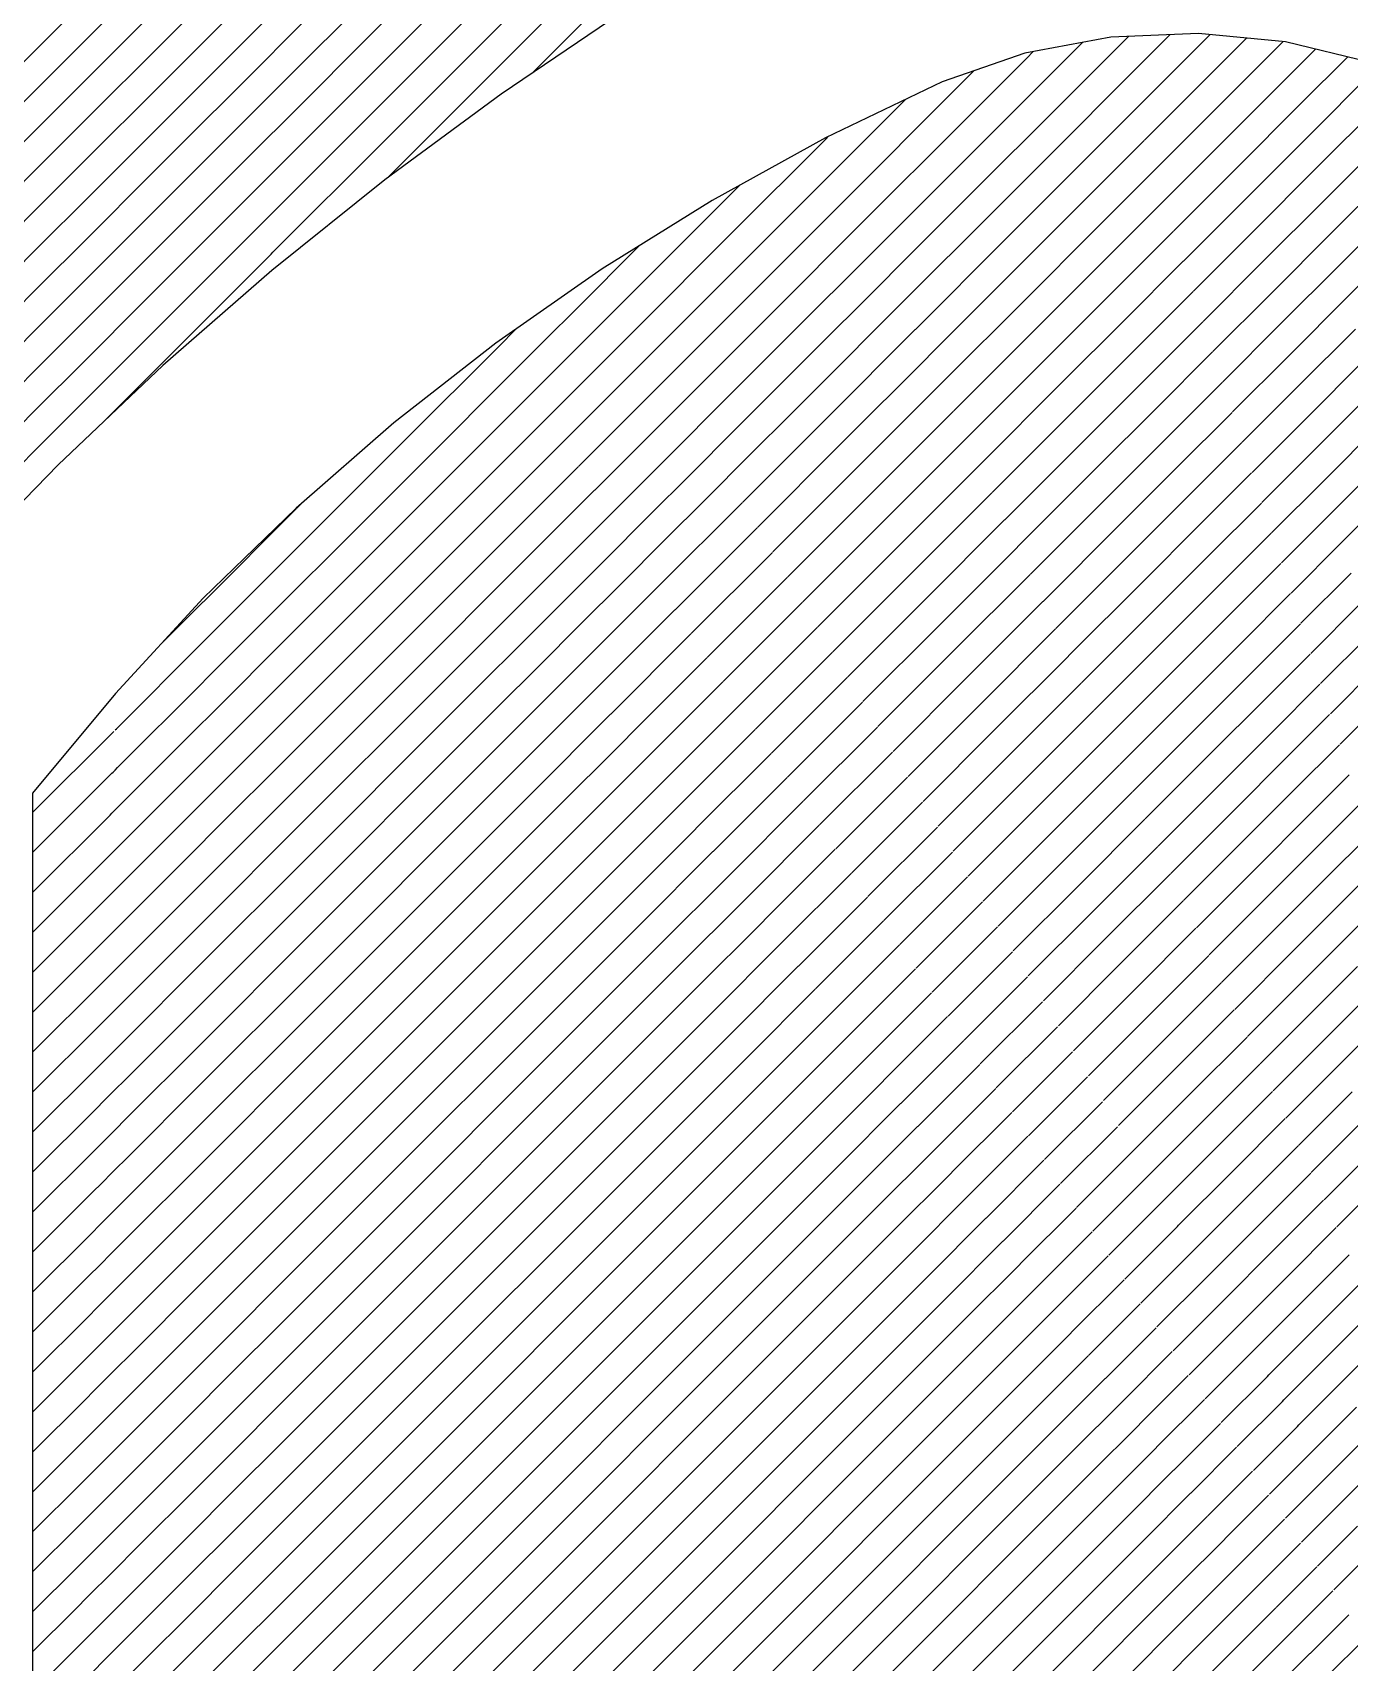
# Model space of a CAD drawing. Header units: metres. Extents: x 0 to 7795, y 0 to 4205.
# Drawn here: x 7352.68 to 7364.32, y 752.27 to 766.69 of the extents above; entities that cross this region are included whole.
import ezdxf

# ---------------------------------------------------------------- set-up
doc = ezdxf.new("R2010")
doc.units = ezdxf.units.M
doc.layers.add('MTH-CARIMBO-TXT1', color=1, linetype='Continuous')

msp = doc.modelspace()

# ---------------------------------------------------------------- linework, layer by layer
at = {"layer": 'MTH-CARIMBO-TXT1', "linetype": 'Continuous'}
for p, q in [((7354.911707, 766.623474), (7355.786861, 767.498629)), ((7355.912087, 766.563194), (7356.873391, 767.524498)), ((7353.144282, 766.623817), (7353.885292, 767.364827)), ((7353.874256, 766.646684), (7354.675645, 767.448072)), ((7356.830719, 766.421166), (7357.859051, 767.449498)), ((7353.868738, 766.287613), (7354.689628, 767.108502)), ((7354.88991, 766.248124), (7355.78752, 767.145734)), ((7355.871432, 766.168986), (7356.859167, 767.156721)), ((7357.09382, 766.330714), (7357.870946, 767.10784)), ((7352.805994, 766.639082), (7353.168754, 767.001842)), ((7353.11981, 766.245791), (7353.879774, 767.005755)), ((7353.86322, 765.928541), (7354.703611, 766.768931)), ((7354.868114, 765.872775), (7355.788179, 766.79284)), ((7355.830777, 765.774777), (7356.844943, 766.788943)), ((7352.096596, 765.929684), (7352.805994, 766.639082)), ((7352.814694, 766.294228), (7353.144282, 766.623817)), ((7353.095338, 765.867766), (7353.874256, 766.646684)), ((7354.717593, 766.429361), (7354.911707, 766.623474)), ((7361.564406, 766.205105), (7361.962286, 766.602986)), ((7362.251307, 766.538453), (7362.369423, 766.656569)), ((7362.337867, 766.27146), (7362.738923, 766.672516)), ((7363.014043, 766.594082), (7363.093091, 766.67313)), ((7363.092007, 766.318493), (7363.41523, 766.641716)), ((7363.169971, 766.042904), (7363.73737, 766.610302)), ((7355.788838, 766.439945), (7355.912087, 766.563194)), ((7360.878025, 765.872278), (7361.469989, 766.464242)), ((7361.469991, 766.464244), (7361.52818, 766.522433)), ((7361.65882, 765.945967), (7362.251196, 766.538342)), ((7362.424428, 766.004467), (7363.014043, 766.594082)), ((7363.823928, 766.343307), (7364.024582, 766.543961)), ((7363.893111, 766.058937), (7364.309218, 766.475044)), ((7353.857702, 765.56947), (7354.717593, 766.429361)), ((7354.846317, 765.497425), (7355.788838, 766.439945)), ((7355.813323, 765.40377), (7356.830719, 766.421166)), ((7360.775968, 766.123775), (7361.005915, 766.353721)), ((7362.510988, 765.737474), (7363.092007, 766.318493)), ((7363.247935, 765.767314), (7363.823928, 766.343307)), ((7363.962293, 765.774566), (7364.529412, 766.341684)), ((7352.088667, 765.568201), (7352.814694, 766.294228)), ((7352.823394, 765.949375), (7353.11981, 766.245791)), ((7353.070866, 765.48974), (7353.868738, 766.287613)), ((7354.731576, 766.08979), (7354.88991, 766.248124)), ((7355.789496, 766.08705), (7355.871432, 766.168986)), ((7360.980082, 765.620782), (7361.564395, 766.205095)), ((7361.753235, 765.686828), (7362.337488, 766.271081)), ((7353.852184, 765.210399), (7354.731576, 766.08979)), ((7354.824521, 765.122075), (7355.789496, 766.08705)), ((7359.807405, 765.508765), (7360.397737, 766.099097)), ((7359.92038, 765.268186), (7360.775968, 766.123775)), ((7362.597548, 765.470481), (7363.169971, 766.042904)), ((7363.325899, 765.491725), (7363.893111, 766.058937)), ((7364.031476, 765.490195), (7364.589676, 766.048395)), ((7352.080738, 765.206719), (7352.823394, 765.949375)), ((7353.046394, 765.111715), (7353.86322, 765.928541)), ((7361.082139, 765.369285), (7361.658801, 765.945947)), ((7361.84765, 765.427689), (7362.423781, 766.003821)), ((7352.832094, 765.604522), (7353.095338, 765.867766)), ((7353.846667, 764.851327), (7354.745559, 765.75022)), ((7354.745559, 765.75022), (7354.868114, 765.872775)), ((7355.790155, 765.734156), (7355.830777, 765.774777)), ((7358.848085, 764.902998), (7359.694427, 765.74934)), ((7359.694431, 765.749344), (7359.714902, 765.769815)), ((7360.033354, 765.027607), (7360.878025, 765.872278)), ((7361.942064, 765.16855), (7362.510074, 765.73656)), ((7362.684108, 765.203488), (7363.247935, 765.767314)), ((7363.403863, 765.216136), (7363.962293, 765.774566)), ((7364.100658, 765.205824), (7364.64994, 765.755106)), ((7352.072809, 764.845237), (7352.832094, 765.604522)), ((7354.802724, 764.746725), (7355.790155, 765.734156)), ((7360.146328, 764.787028), (7360.980082, 765.620782)), ((7361.184196, 765.117789), (7361.753207, 765.6868)), ((7352.840794, 765.259669), (7353.070866, 765.48974)), ((7353.021922, 764.73369), (7353.857702, 765.56947)), ((7354.759542, 765.410649), (7354.846317, 765.497425)), ((7358.971152, 764.672512), (7359.807282, 765.508642)), ((7362.036479, 764.909412), (7362.596367, 765.4693)), ((7362.770669, 764.936495), (7363.325899, 765.491725)), ((7363.481827, 764.940546), (7364.031476, 765.490195)), ((7364.169841, 764.921453), (7364.710204, 765.461817)), ((7353.841149, 764.492256), (7354.759542, 765.410649)), ((7358.725018, 765.133484), (7358.93276, 765.341226)), ((7360.259303, 764.546449), (7361.082139, 765.369285)), ((7361.286253, 764.866293), (7361.847613, 765.427652)), ((7352.06488, 764.483754), (7352.840794, 765.259669)), ((7352.99745, 764.355664), (7353.852184, 765.210399)), ((7359.094219, 764.442026), (7359.920137, 765.267944)), ((7361.38831, 764.614796), (7361.942019, 765.168505)), ((7362.130894, 764.650273), (7362.68266, 765.202039)), ((7362.857229, 764.669501), (7363.403863, 765.216136)), ((7363.559791, 764.664957), (7364.100658, 765.205824)), ((7364.239023, 764.637082), (7364.770469, 765.168528)), ((7352.849495, 764.914815), (7353.046394, 765.111715)), ((7353.835631, 764.133185), (7354.773525, 765.071079)), ((7354.773525, 765.071079), (7354.824521, 765.122075)), ((7357.893507, 764.301974), (7358.725018, 765.133484)), ((7359.217286, 764.211539), (7360.032992, 765.027246)), ((7360.372277, 764.30587), (7361.184196, 765.117789)), ((7352.056951, 764.122272), (7352.849495, 764.914815)), ((7358.026488, 764.081401), (7358.848085, 764.902998)), ((7361.490367, 764.3633), (7362.036425, 764.909357)), ((7362.225308, 764.391134), (7362.768953, 764.934779)), ((7362.943789, 764.402508), (7363.481827, 764.940546)), ((7363.637756, 764.389368), (7364.169841, 764.921453)), ((7364.308206, 764.352711), (7364.830733, 764.875238)), ((7352.858195, 764.569962), (7353.021922, 764.73369)), ((7352.972978, 763.977639), (7353.846667, 764.851327)), ((7353.830113, 763.774113), (7354.787508, 764.731508)), ((7354.787508, 764.731508), (7354.802724, 764.746725)), ((7357.760526, 764.522546), (7358.044129, 764.806149)), ((7359.340354, 763.981053), (7360.145848, 764.786547)), ((7360.485251, 764.065291), (7361.286253, 764.866293)), ((7358.159468, 763.860828), (7358.971152, 764.672512)), ((7360.598226, 763.824712), (7361.38831, 764.614796)), ((7361.592424, 764.111803), (7362.13083, 764.65021)), ((7362.319723, 764.131996), (7362.855246, 764.667518)), ((7363.030349, 764.135515), (7363.559791, 764.664957)), ((7363.71572, 764.113779), (7364.239023, 764.637082)), ((7352.049022, 763.760789), (7352.858195, 764.569962)), ((7352.948506, 763.599614), (7353.841149, 764.492256)), ((7356.938237, 763.700257), (7357.760425, 764.522445)), ((7358.292449, 763.640255), (7359.094219, 764.442026)), ((7359.463421, 763.750567), (7360.258703, 764.545849)), ((7352.866895, 764.225109), (7352.99745, 764.355664)), ((7357.080332, 763.488798), (7357.893117, 764.301584)), ((7359.586488, 763.520081), (7360.371558, 764.305151)), ((7360.7112, 763.584133), (7361.490367, 764.3633)), ((7361.694481, 763.860307), (7362.225236, 764.391062)), ((7362.414138, 763.872857), (7362.941539, 764.400258)), ((7363.11691, 763.868522), (7363.637756, 764.389368)), ((7363.793684, 763.838189), (7364.308206, 764.352711)), ((7352.041093, 763.399307), (7352.866895, 764.225109)), ((7358.425429, 763.419682), (7359.217286, 764.211539)), ((7352.924034, 763.221588), (7353.835631, 764.133185)), ((7356.796142, 763.911716), (7356.953849, 764.069422)), ((7357.222426, 763.27734), (7358.02581, 764.080723)), ((7359.709555, 763.289595), (7360.484413, 764.064453)), ((7360.824174, 763.343554), (7361.592424, 764.111803)), ((7361.796538, 763.60881), (7362.319642, 764.131915)), ((7362.508552, 763.613718), (7363.027831, 764.132997)), ((7363.20347, 763.601529), (7363.71572, 764.113779)), ((7363.871648, 763.5626), (7364.377388, 764.06834)), ((7352.033164, 763.037825), (7352.875595, 763.880256)), ((7352.875595, 763.880256), (7352.972978, 763.977639)), ((7355.978885, 763.094459), (7356.796118, 763.911692)), ((7358.55841, 763.199109), (7359.340354, 763.981053)), ((7361.898595, 763.357314), (7362.414048, 763.872767)), ((7362.602967, 763.354579), (7363.114124, 763.865737)), ((7353.327032, 763.271032), (7353.830113, 763.774113)), ((7357.364521, 763.065881), (7358.158503, 763.859862)), ((7358.69139, 762.978537), (7359.463421, 763.750567)), ((7359.832622, 763.059108), (7360.597269, 763.823755)), ((7360.937149, 763.102975), (7361.694481, 763.860307)), ((7363.29003, 763.334536), (7363.793684, 763.838189)), ((7363.949612, 763.287011), (7364.446571, 763.783969)), ((7352.884295, 763.535403), (7352.948506, 763.599614)), ((7356.129798, 762.891818), (7356.938057, 763.700077)), ((7357.506616, 762.854422), (7358.291195, 763.639002)), ((7359.955689, 762.828622), (7360.710124, 763.583057)), ((7361.050123, 762.862396), (7361.796538, 763.60881)), ((7362.000652, 763.105818), (7362.508454, 763.61362)), ((7362.697382, 763.095441), (7363.200417, 763.598476)), ((7352.025235, 762.676342), (7352.884295, 763.535403)), ((7356.28071, 762.689177), (7357.079995, 763.488462)), ((7358.824371, 762.757964), (7359.586488, 763.520081)), ((7363.37659, 763.067543), (7363.871648, 763.5626)), ((7364.027576, 763.011421), (7364.515753, 763.499598)), ((7357.64871, 762.642963), (7358.423888, 763.418141)), ((7358.957351, 762.537391), (7359.709555, 763.289595)), ((7360.078757, 762.598136), (7360.822979, 763.342358)), ((7361.163097, 762.621817), (7361.898595, 763.357314)), ((7362.102709, 762.854321), (7362.60286, 763.354472)), ((7362.791796, 762.836302), (7363.28671, 763.331216)), ((7363.463151, 762.800549), (7363.949612, 763.287011)), ((7352.017306, 762.31486), (7352.892996, 763.190549)), ((7352.892996, 763.190549), (7352.924034, 763.221588)), ((7356.431623, 762.486536), (7357.221934, 763.276847)), ((7357.790805, 762.431505), (7358.556581, 763.19728)), ((7364.10554, 762.735832), (7364.584935, 763.215227)), ((7355.171256, 762.28683), (7355.978862, 763.094435)), ((7356.582535, 762.283895), (7357.363872, 763.065232)), ((7359.090332, 762.316818), (7359.832622, 763.059108)), ((7360.201824, 762.36765), (7360.935834, 763.10166)), ((7361.276072, 762.381238), (7362.000652, 763.105818)), ((7362.204766, 762.602825), (7362.697266, 763.095325)), ((7362.886211, 762.577163), (7363.373003, 763.063955)), ((7363.549711, 762.533556), (7364.027576, 763.011421)), ((7355.330752, 762.092772), (7356.129741, 762.891761)), ((7356.733448, 762.081254), (7357.505811, 762.853617)), ((7357.9329, 762.220046), (7358.689273, 762.976419)), ((7360.324891, 762.137164), (7361.04869, 762.860962)), ((7361.389046, 762.140658), (7362.102709, 762.854321)), ((7364.183504, 762.460243), (7364.654118, 762.930857)), ((7358.074994, 762.008587), (7358.821966, 762.755559)), ((7359.223313, 762.096245), (7359.955689, 762.828622)), ((7362.306823, 762.351328), (7362.791671, 762.836177)), ((7362.980626, 762.318025), (7363.459296, 762.796695)), ((7363.636271, 762.266563), (7364.10554, 762.735832)), ((7355.490249, 761.898715), (7356.28062, 762.689087)), ((7356.88436, 761.878613), (7357.647749, 762.642002)), ((7359.356293, 761.875672), (7360.078757, 762.598136)), ((7360.447958, 761.906677), (7361.161545, 762.620264)), ((7361.50202, 761.900079), (7362.204766, 762.602825)), ((7362.40888, 762.099832), (7362.886077, 762.57703)), ((7364.261468, 762.184654), (7364.7233, 762.646486)), ((7354.187339, 761.656465), (7355.0083, 762.477427)), ((7355.01176, 762.480887), (7355.066954, 762.536081)), ((7355.649745, 761.704658), (7356.4315, 762.486413)), ((7357.035273, 761.675972), (7357.789688, 762.430387)), ((7358.217089, 761.797129), (7358.954659, 762.534698)), ((7363.075041, 762.058886), (7363.545589, 762.529434)), ((7363.722831, 761.99957), (7364.183504, 762.460243)), ((7355.004294, 762.119867), (7355.171256, 762.28683)), ((7355.809241, 761.510601), (7356.582379, 762.283739)), ((7358.359184, 761.58567), (7359.087351, 762.313837)), ((7359.489274, 761.6551), (7360.201824, 762.36765)), ((7360.571025, 761.676191), (7361.2744, 762.379566)), ((7361.614995, 761.6595), (7362.306823, 762.351328)), ((7362.510937, 761.848336), (7362.980483, 762.317882)), ((7357.186185, 761.473331), (7357.931626, 762.218772)), ((7359.622254, 761.434527), (7360.324891, 762.137164)), ((7360.694093, 761.445705), (7361.387255, 762.138868)), ((7363.169455, 761.799747), (7363.631882, 762.262174)), ((7363.809392, 761.732577), (7364.261468, 762.184654)), ((7354.197024, 761.312597), (7355.004294, 762.119867)), ((7355.000287, 761.762307), (7355.330752, 762.092772)), ((7355.968738, 761.316544), (7356.733258, 762.081065)), ((7357.337097, 761.27069), (7358.073565, 762.007158)), ((7358.501278, 761.374211), (7359.220044, 762.092977)), ((7361.727969, 761.418921), (7362.40888, 762.099832)), ((7362.612994, 761.596839), (7363.074889, 762.058734)), ((7363.26387, 761.540609), (7363.718175, 761.994913)), ((7354.996281, 761.404748), (7355.490249, 761.898715)), ((7356.128234, 761.122487), (7356.884137, 761.878391)), ((7358.643373, 761.162753), (7359.352736, 761.872116)), ((7359.755235, 761.213954), (7360.447958, 761.906677)), ((7360.81716, 761.215219), (7361.50011, 761.898169)), ((7361.840943, 761.178342), (7362.510937, 761.848336)), ((7363.895952, 761.465584), (7364.339433, 761.909064)), ((7354.206708, 760.968728), (7355.000287, 761.762307)), ((7354.992275, 761.047188), (7355.649745, 761.704658)), ((7357.48801, 761.068049), (7358.215503, 761.795543)), ((7362.715051, 761.345343), (7363.169295, 761.799587)), ((7363.358285, 761.28147), (7363.804467, 761.727653)), ((7353.80485, 761.273977), (7354.186141, 761.655268)), ((7356.28773, 760.92843), (7357.035017, 761.675716)), ((7357.638922, 760.865408), (7358.357442, 761.583928)), ((7358.785468, 760.951294), (7359.485429, 761.651255)), ((7359.888215, 760.993381), (7360.571025, 761.676191)), ((7360.940227, 760.984732), (7361.612966, 761.657471)), ((7361.953918, 760.937763), (7362.612994, 761.596839)), ((7363.982512, 761.198591), (7364.417397, 761.633475)), ((7354.988269, 760.689629), (7355.809241, 761.510601)), ((7356.447227, 760.734373), (7357.185896, 761.473042)), ((7358.927563, 760.739835), (7359.618122, 761.430394)), ((7360.021196, 760.772808), (7360.694093, 761.445705)), ((7361.063294, 760.754246), (7361.725821, 761.416773)), ((7362.817108, 761.093846), (7363.263701, 761.540439)), ((7363.452699, 761.022331), (7363.89076, 761.460392)), ((7353.417551, 760.533124), (7354.182186, 761.297759)), ((7354.182186, 761.297759), (7354.197024, 761.312597)), ((7354.216393, 760.62486), (7354.996281, 761.404748)), ((7354.984263, 760.332069), (7355.968738, 761.316544)), ((7356.606723, 760.540316), (7357.336775, 761.270368)), ((7357.789835, 760.662767), (7358.49938, 761.372313)), ((7362.066892, 760.697184), (7362.715051, 761.345343)), ((7362.919165, 760.84235), (7363.358107, 761.281292)), ((7364.069072, 760.931597), (7364.495361, 761.357886)), ((7354.980256, 759.974509), (7356.128234, 761.122487)), ((7357.940747, 760.460127), (7358.641319, 761.160698)), ((7359.069657, 760.528376), (7359.750814, 761.209534)), ((7360.154176, 760.552235), (7360.81716, 761.215219)), ((7361.186361, 760.52376), (7361.838676, 761.176075)), ((7363.547114, 760.763192), (7363.977053, 761.193132)), ((7354.226078, 760.280991), (7354.992275, 761.047188)), ((7356.766219, 760.346259), (7357.487655, 761.067694)), ((7359.211752, 760.316918), (7359.883507, 760.988673)), ((7360.287157, 760.331663), (7360.940227, 760.984732)), ((7362.179866, 760.456605), (7362.817108, 761.093846)), ((7363.021222, 760.590854), (7363.452512, 761.022144)), ((7364.155633, 760.664604), (7364.573325, 761.082297)), ((7353.427471, 760.189491), (7354.17823, 760.94025)), ((7354.17823, 760.94025), (7354.206708, 760.968728)), ((7354.97625, 759.61695), (7356.28773, 760.92843)), ((7356.925715, 760.152202), (7357.638534, 760.86502)), ((7358.09166, 760.257486), (7358.783257, 760.949083)), ((7361.309428, 760.293274), (7361.951531, 760.935377)), ((7362.292841, 760.216026), (7362.919165, 760.84235)), ((7363.641529, 760.504054), (7364.063346, 760.925871)), ((7354.972244, 759.25939), (7356.447227, 760.734373)), ((7358.242572, 760.054845), (7358.925196, 760.737468)), ((7359.353847, 760.105459), (7360.0162, 760.767812)), ((7360.420138, 760.11109), (7361.063294, 760.754246)), ((7361.432496, 760.062788), (7362.064387, 760.694679)), ((7363.123279, 760.339357), (7363.546918, 760.762997)), ((7364.242193, 760.397611), (7364.651289, 760.806707)), ((7353.437392, 759.845859), (7354.174274, 760.582741)), ((7354.174274, 760.582741), (7354.216393, 760.62486)), ((7354.235763, 759.937123), (7354.988269, 760.689629)), ((7357.085212, 759.958144), (7357.789413, 760.662346)), ((7359.495941, 759.894), (7360.148892, 760.546951)), ((7362.405815, 759.975447), (7363.021222, 760.590854)), ((7363.735943, 760.244915), (7364.149639, 760.658611)), ((7352.676755, 759.792328), (7353.393782, 760.509356)), ((7353.40705, 760.522623), (7353.417551, 760.533124)), ((7354.968238, 758.901831), (7356.606723, 760.540316)), ((7357.244708, 759.764087), (7357.940292, 760.459672)), ((7358.393485, 759.852204), (7359.067134, 760.525853)), ((7360.553118, 759.890517), (7361.186361, 760.52376)), ((7361.555563, 759.832301), (7362.177242, 760.45398)), ((7363.225336, 760.087861), (7363.641324, 760.503849)), ((7354.170319, 760.225232), (7354.226078, 760.280991)), ((7354.245448, 759.593254), (7354.984263, 760.332069)), ((7354.964232, 758.544271), (7356.766219, 760.346259)), ((7358.544397, 759.649563), (7359.209072, 760.314238)), ((7359.638036, 759.682542), (7360.281585, 760.326091)), ((7360.686099, 759.669944), (7361.309428, 760.293274)), ((7362.518789, 759.734868), (7363.123279, 760.339357)), ((7363.830358, 759.985776), (7364.235932, 760.39135)), ((7352.676755, 759.438775), (7353.377551, 760.139571)), ((7353.377551, 760.139571), (7353.387889, 760.149909)), ((7353.387889, 760.149909), (7353.405416, 760.167436)), ((7353.405416, 760.167436), (7353.427471, 760.189491)), ((7353.447313, 759.502226), (7354.170319, 760.225232)), ((7354.960225, 758.186711), (7356.925715, 760.152202)), ((7357.404204, 759.57003), (7358.091172, 760.256998)), ((7361.67863, 759.601815), (7362.290097, 760.213282)), ((7363.327393, 759.836364), (7363.73573, 760.244702)), ((7363.924773, 759.726638), (7364.322225, 760.12409)), ((7354.255133, 759.249386), (7354.980256, 759.974509)), ((7357.563701, 759.375973), (7358.242051, 760.054323)), ((7358.695309, 759.446922), (7359.351011, 760.102623)), ((7359.780131, 759.471083), (7360.414278, 760.10523)), ((7360.819079, 759.449371), (7361.432496, 760.062788)), ((7361.801697, 759.371329), (7362.402952, 759.972584)), ((7362.631764, 759.494289), (7363.225336, 760.087861)), ((7363.42945, 759.584868), (7363.830136, 759.985554)), ((7353.403782, 759.812249), (7353.437392, 759.845859)), ((7353.457234, 759.158593), (7354.166363, 759.867723)), ((7354.166363, 759.867723), (7354.235763, 759.937123)), ((7354.956219, 757.829152), (7357.085212, 759.958144)), ((7357.723197, 759.181916), (7358.39293, 759.851649)), ((7358.846222, 759.244281), (7359.492949, 759.891008)), ((7359.922225, 759.259624), (7360.54697, 759.884369)), ((7360.95206, 759.228798), (7361.555563, 759.832301)), ((7362.744738, 759.25371), (7363.327393, 759.836364)), ((7364.019187, 759.467499), (7364.408518, 759.856829)), ((7352.676755, 759.085222), (7353.36132, 759.769786)), ((7353.36132, 759.769786), (7353.377074, 759.78554)), ((7353.377074, 759.78554), (7353.403782, 759.812249)), ((7354.952213, 757.471592), (7357.244708, 759.764087)), ((7361.924764, 759.140843), (7362.515808, 759.731886)), ((7363.531507, 759.333372), (7363.924542, 759.726407)), ((7354.162407, 759.510214), (7354.245448, 759.593254)), ((7354.264818, 758.905517), (7354.97625, 759.61695)), ((7354.948207, 757.114033), (7357.404204, 759.57003)), ((7357.882693, 758.987859), (7358.543809, 759.648975)), ((7358.997134, 759.04164), (7359.634888, 759.679394)), ((7360.06432, 759.048165), (7360.679663, 759.663508)), ((7361.08504, 759.008226), (7361.67863, 759.601815)), ((7362.857712, 759.013131), (7363.42945, 759.584868)), ((7364.113602, 759.20836), (7364.494811, 759.589569)), ((7352.676755, 758.731668), (7353.345088, 759.400001)), ((7353.345088, 759.400001), (7353.366258, 759.421172)), ((7353.366258, 759.421172), (7353.402149, 759.457062)), ((7353.402149, 759.457062), (7353.447313, 759.502226)), ((7353.467154, 758.814961), (7354.162407, 759.510214)), ((7358.042189, 758.793802), (7358.694689, 759.446301)), ((7359.148047, 758.838999), (7359.776826, 759.467779)), ((7360.206415, 758.836707), (7360.812356, 759.442648)), ((7362.047831, 758.910357), (7362.628663, 759.491188)), ((7363.633564, 759.081875), (7364.018948, 759.467259)), ((7354.158452, 759.152705), (7354.255133, 759.249386)), ((7354.274503, 758.561649), (7354.972244, 759.25939)), ((7354.9442, 756.756473), (7357.563701, 759.375973)), ((7359.298959, 758.636358), (7359.918765, 759.256164)), ((7361.218021, 758.787653), (7361.801697, 759.371329)), ((7362.170899, 758.67987), (7362.741518, 759.25049)), ((7362.970687, 758.772552), (7363.531507, 759.333372)), ((7364.208017, 758.949221), (7364.581103, 759.322308)), ((7353.400515, 759.101875), (7353.457234, 759.158593)), ((7353.477075, 758.471328), (7354.158452, 759.152705)), ((7354.940194, 756.398913), (7357.723197, 759.181916)), ((7358.201686, 758.599745), (7358.845568, 759.243627)), ((7360.348509, 758.625248), (7360.945048, 759.221787)), ((7361.351001, 758.56708), (7361.924764, 759.140843)), ((7363.735621, 758.830379), (7364.113354, 759.208112)), ((7352.676755, 758.378115), (7353.328857, 759.030217)), ((7353.328857, 759.030217), (7353.355443, 759.056803)), ((7353.355443, 759.056803), (7353.400515, 759.101875)), ((7354.936188, 756.041354), (7357.882693, 758.987859)), ((7358.361182, 758.405688), (7358.996447, 759.040953)), ((7359.449872, 758.433717), (7360.060703, 759.044549)), ((7360.490604, 758.413789), (7361.077741, 759.000926)), ((7362.293966, 758.449384), (7362.854373, 759.009791)), ((7363.083661, 758.531973), (7363.633564, 759.081875)), ((7364.302431, 758.690083), (7364.667396, 759.055048)), ((7354.154496, 758.795196), (7354.264818, 758.905517)), ((7354.284188, 758.21778), (7354.968238, 758.901831)), ((7358.520678, 758.211631), (7359.147326, 758.838279)), ((7359.600784, 758.231076), (7360.202642, 758.832934)), ((7361.483982, 758.346507), (7362.047831, 758.910357)), ((7363.196635, 758.291394), (7363.735621, 758.830379)), ((7363.837678, 758.578882), (7364.207759, 758.948964)), ((7353.312625, 758.660432), (7353.344628, 758.692434)), ((7353.344628, 758.692434), (7353.398882, 758.746688)), ((7353.398882, 758.746688), (7353.467154, 758.814961)), ((7353.486996, 758.127695), (7354.154496, 758.795196)), ((7354.932182, 755.683794), (7358.042189, 758.793802)), ((7360.632699, 758.202331), (7361.210433, 758.780065)), ((7361.616963, 758.125934), (7362.170899, 758.67987)), ((7362.417033, 758.218898), (7362.967228, 758.769093)), ((7363.939735, 758.327386), (7364.302165, 758.689817)), ((7352.676755, 758.024561), (7353.312625, 758.660432)), ((7354.15054, 758.437687), (7354.274503, 758.561649)), ((7354.293872, 757.873912), (7354.964232, 758.544271)), ((7354.928176, 755.326235), (7358.201686, 758.599745)), ((7358.680175, 758.017573), (7359.298206, 758.635605)), ((7359.751697, 758.028435), (7360.34458, 758.621319)), ((7360.774793, 757.990872), (7361.343126, 758.559205)), ((7362.5401, 757.988412), (7363.080084, 758.528395)), ((7363.30961, 758.050815), (7363.837678, 758.578882)), ((7353.333812, 758.328065), (7353.397248, 758.391501)), ((7353.397248, 758.391501), (7353.477075, 758.471328)), ((7353.496917, 757.784063), (7354.15054, 758.437687)), ((7354.924169, 754.968675), (7358.361182, 758.405688)), ((7358.839671, 757.823516), (7359.449085, 758.43293)), ((7359.902609, 757.825794), (7360.486519, 758.409704)), ((7361.749943, 757.905361), (7362.293966, 758.449384)), ((7364.041792, 758.07589), (7364.396571, 758.430669)), ((7352.676755, 757.671008), (7353.296394, 758.290647)), ((7353.296394, 758.290647), (7353.333812, 758.328065)), ((7360.916888, 757.779413), (7361.475819, 758.338344)), ((7362.663167, 757.757925), (7363.192939, 758.287697)), ((7363.422584, 757.810235), (7363.939735, 758.327386)), ((7353.395615, 758.036315), (7353.486996, 758.127695)), ((7354.146585, 758.080178), (7354.284188, 758.21778)), ((7354.303557, 757.530043), (7354.960225, 758.186711)), ((7354.920163, 754.611115), (7358.520678, 758.211631)), ((7358.999167, 757.629459), (7359.599964, 758.230256)), ((7360.053521, 757.623153), (7360.628457, 758.198089)), ((7361.058983, 757.567955), (7361.608511, 758.117483)), ((7361.882924, 757.684789), (7362.417033, 758.218898)), ((7364.143849, 757.824393), (7364.490977, 758.171521)), ((7353.280162, 757.920862), (7353.322997, 757.963696)), ((7353.322997, 757.963696), (7353.395615, 758.036315)), ((7353.506837, 757.44043), (7354.146585, 758.080178)), ((7354.916157, 754.253556), (7358.680175, 758.017573)), ((7359.158664, 757.435402), (7359.750843, 758.027582)), ((7360.204434, 757.420512), (7360.770396, 757.986474)), ((7362.015904, 757.464216), (7362.5401, 757.988412)), ((7362.786235, 757.527439), (7363.305794, 758.046999)), ((7363.535558, 757.569656), (7364.041792, 758.07589)), ((7352.676755, 757.317455), (7353.280162, 757.920862)), ((7354.142629, 757.722669), (7354.293872, 757.873912)), ((7354.313242, 757.186175), (7354.956219, 757.829152)), ((7354.912151, 753.895996), (7358.839671, 757.823516)), ((7359.31816, 757.241345), (7359.901723, 757.824908)), ((7361.201078, 757.356496), (7361.741204, 757.896622)), ((7363.648533, 757.329077), (7364.143849, 757.824393)), ((7364.245906, 757.572897), (7364.585383, 757.912374)), ((7353.312181, 757.599328), (7353.393981, 757.681128)), ((7353.393981, 757.681128), (7353.496917, 757.784063)), ((7353.516758, 757.096797), (7354.142629, 757.722669)), ((7360.355346, 757.217871), (7360.912334, 757.774859)), ((7361.343172, 757.145037), (7361.873897, 757.675762)), ((7362.148885, 757.243643), (7362.663167, 757.757925)), ((7362.909302, 757.296953), (7363.418649, 757.806301)), ((7352.676755, 756.963901), (7353.263931, 757.551077)), ((7353.263931, 757.551077), (7353.312181, 757.599328)), ((7354.138673, 757.36516), (7354.303557, 757.530043)), ((7354.908145, 753.538437), (7358.999167, 757.629459)), ((7359.477656, 757.047288), (7360.052602, 757.622234)), ((7360.506259, 757.01523), (7361.054273, 757.563244)), ((7362.281865, 757.02307), (7362.786235, 757.527439)), ((7363.032369, 757.066467), (7363.531505, 757.565603)), ((7363.761507, 757.088498), (7364.245906, 757.572897)), ((7353.392348, 757.325941), (7353.506837, 757.44043)), ((7354.322927, 756.842306), (7354.952213, 757.471592)), ((7354.904138, 753.180877), (7359.158664, 757.435402)), ((7359.637152, 756.853231), (7360.203481, 757.41956)), ((7361.485267, 756.933578), (7362.006589, 757.454901)), ((7353.2477, 757.181293), (7353.301366, 757.234959)), ((7353.301366, 757.234959), (7353.392348, 757.325941)), ((7353.526679, 756.753165), (7354.138673, 757.36516)), ((7354.900132, 752.823317), (7359.31816, 757.241345)), ((7360.657171, 756.81259), (7361.196211, 757.351629)), ((7361.627362, 756.72212), (7362.139282, 757.23404)), ((7362.414846, 756.802497), (7362.909302, 757.296953)), ((7363.155436, 756.835981), (7363.64436, 757.324904)), ((7363.874481, 756.847919), (7364.347963, 757.3214)), ((7352.676755, 756.610348), (7353.2477, 757.181293)), ((7353.390714, 756.970754), (7353.516758, 757.096797)), ((7354.134718, 757.00765), (7354.313242, 757.186175)), ((7354.332612, 756.498438), (7354.948207, 757.114033)), ((7359.796649, 756.659174), (7360.354361, 757.216886)), ((7360.808084, 756.609949), (7361.33815, 757.140015)), ((7353.29055, 756.87059), (7353.390714, 756.970754)), ((7353.5366, 756.409532), (7354.134718, 757.00765)), ((7354.896126, 752.465758), (7359.477656, 757.047288)), ((7359.956145, 756.465117), (7360.50524, 757.014211)), ((7361.769456, 756.510661), (7362.271975, 757.013179)), ((7362.547826, 756.581924), (7363.032369, 757.066467)), ((7363.278503, 756.605494), (7363.757215, 757.084206)), ((7363.987456, 756.60734), (7364.45002, 757.069904)), ((7352.676755, 756.256795), (7353.231468, 756.811508)), ((7353.231468, 756.811508), (7353.29055, 756.87059)), ((7354.130762, 756.650141), (7354.322927, 756.842306)), ((7354.89212, 752.108198), (7359.637152, 756.853231)), ((7360.115641, 756.27106), (7360.656119, 756.811537)), ((7360.958996, 756.407308), (7361.480088, 756.9284)), ((7362.404667, 756.792319), (7362.414846, 756.802497)), ((7362.680807, 756.361352), (7363.155436, 756.835981)), ((7363.40157, 756.375008), (7363.87007, 756.843508)), ((7364.10043, 756.366761), (7364.552077, 756.818408)), ((7353.389081, 756.615567), (7353.526679, 756.753165)), ((7354.342297, 756.154569), (7354.9442, 756.756473)), ((7354.888114, 751.750639), (7359.796649, 756.659174)), ((7361.109909, 756.204667), (7361.622027, 756.716785)), ((7361.911551, 756.299202), (7362.404667, 756.792319)), ((7353.279735, 756.506221), (7353.389081, 756.615567)), ((7353.54652, 756.0659), (7354.130762, 756.650141)), ((7360.275138, 756.077003), (7360.806998, 756.608863)), ((7362.053646, 756.087744), (7362.53736, 756.571458)), ((7362.53736, 756.571458), (7362.547826, 756.581924)), ((7362.813788, 756.140779), (7363.278503, 756.605494)), ((7363.524638, 756.144522), (7363.982925, 756.60281)), ((7364.213404, 756.126182), (7364.654133, 756.566911)), ((7352.676755, 755.903241), (7353.215237, 756.441723)), ((7353.215237, 756.441723), (7353.279735, 756.506221)), ((7353.387447, 756.26038), (7353.5366, 756.409532)), ((7354.126806, 756.292632), (7354.332612, 756.498438)), ((7354.351982, 755.810701), (7354.940194, 756.398913)), ((7354.884107, 751.393079), (7359.956145, 756.465117)), ((7360.434634, 755.882945), (7360.957878, 756.406189)), ((7361.260821, 756.002026), (7361.763965, 756.50517)), ((7362.946768, 755.920206), (7363.40157, 756.375008)), ((7353.26892, 756.141852), (7353.387447, 756.26038)), ((7353.556441, 755.722267), (7354.126806, 756.292632)), ((7354.880101, 751.035519), (7360.115641, 756.27106)), ((7361.411733, 755.799385), (7361.905904, 756.293555)), ((7362.19574, 755.876285), (7362.670053, 756.350597)), ((7362.670053, 756.350597), (7362.680807, 756.361352)), ((7363.647705, 755.914036), (7364.095781, 756.362112)), ((7353.199005, 756.071938), (7353.26892, 756.141852)), ((7354.122851, 755.935123), (7354.342297, 756.154569)), ((7354.876095, 750.67796), (7360.275138, 756.077003)), ((7360.59413, 755.688888), (7361.108757, 756.203515)), ((7361.562646, 755.596744), (7362.047842, 756.08194)), ((7362.337835, 755.664826), (7362.802745, 756.129736)), ((7362.802745, 756.129736), (7362.813788, 756.140779)), ((7363.079749, 755.699633), (7363.524638, 756.144522)), ((7363.770772, 755.68355), (7364.208636, 756.121414)), ((7352.676755, 755.549688), (7353.199005, 756.071938)), ((7353.385814, 755.905193), (7353.54652, 756.0659)), ((7353.566362, 755.378634), (7354.122851, 755.935123)), ((7354.361667, 755.466832), (7354.936188, 756.041354)), ((7360.753627, 755.494831), (7361.259636, 756.000841)), ((7353.258104, 755.777484), (7353.385814, 755.905193)), ((7354.118895, 755.577614), (7354.351982, 755.810701)), ((7354.872089, 750.3204), (7360.434634, 755.882945)), ((7360.913123, 755.300774), (7361.410515, 755.798167)), ((7361.713558, 755.394103), (7362.18978, 755.870325)), ((7362.47993, 755.453367), (7362.935438, 755.908876)), ((7362.935438, 755.908876), (7362.946768, 755.920206)), ((7363.212729, 755.47906), (7363.647705, 755.914036)), ((7363.893839, 755.453063), (7364.321491, 755.880715)), ((7352.676755, 755.196134), (7353.182774, 755.702153)), ((7353.182774, 755.702153), (7353.258104, 755.777484)), ((7353.38418, 755.550006), (7353.556441, 755.722267)), ((7354.371351, 755.122964), (7354.932182, 755.683794)), ((7354.868083, 749.962841), (7360.59413, 755.688888)), ((7361.864471, 755.191462), (7362.331719, 755.65871)), ((7362.622024, 755.241909), (7363.068131, 755.688015)), ((7363.068131, 755.688015), (7363.079749, 755.699633)), ((7363.34571, 755.258487), (7363.770772, 755.68355)), ((7353.247289, 755.413115), (7353.38418, 755.550006)), ((7353.576282, 755.035002), (7354.118895, 755.577614)), ((7361.072619, 755.106717), (7361.561395, 755.595493)), ((7364.016906, 755.222577), (7364.434346, 755.640017)), ((7353.166543, 755.332369), (7353.247289, 755.413115)), ((7353.382547, 755.194819), (7353.566362, 755.378634)), ((7354.11494, 755.220105), (7354.361667, 755.466832)), ((7354.864076, 749.605281), (7360.753627, 755.494831)), ((7361.232115, 754.91266), (7361.712274, 755.392818)), ((7362.015383, 754.988821), (7362.473657, 755.447095)), ((7362.764119, 755.03045), (7363.200823, 755.467154)), ((7363.200823, 755.467154), (7363.212729, 755.47906)), ((7363.47869, 755.037915), (7363.893839, 755.453063)), ((7364.139973, 754.992091), (7364.547202, 755.399319)), ((7352.676755, 754.842581), (7353.166543, 755.332369)), ((7353.586203, 754.691369), (7354.11494, 755.220105)), ((7354.381036, 754.779095), (7354.928176, 755.326235)), ((7354.86007, 749.247722), (7360.913123, 755.300774)), ((7362.166296, 754.78618), (7362.615596, 755.23548)), ((7362.906214, 754.818991), (7363.333516, 755.246293)), ((7363.333516, 755.246293), (7363.34571, 755.258487)), ((7363.611671, 754.817342), (7364.016906, 755.222577)), ((7353.236473, 755.048746), (7353.382547, 755.194819)), ((7354.110984, 754.862596), (7354.371351, 755.122964)), ((7354.856064, 748.890162), (7361.072619, 755.106717)), ((7361.391612, 754.718603), (7361.863153, 755.190144)), ((7364.263041, 754.761605), (7364.660057, 755.158621)), ((7352.676755, 754.489028), (7353.150311, 754.962584)), ((7353.150311, 754.962584), (7353.236473, 755.048746)), ((7353.380913, 754.839632), (7353.576282, 755.035002)), ((7354.390721, 754.435227), (7354.924169, 754.968675)), ((7361.551108, 754.524546), (7362.014032, 754.98747)), ((7362.317208, 754.583539), (7362.757534, 755.023865)), ((7363.048308, 754.607533), (7363.466208, 755.025433)), ((7363.466208, 755.025433), (7363.47869, 755.037915)), ((7363.744651, 754.596769), (7364.139973, 754.992091)), ((7353.225658, 754.684377), (7353.380913, 754.839632)), ((7353.596124, 754.347736), (7354.110984, 754.862596)), ((7354.852058, 748.532602), (7361.232115, 754.91266)), ((7361.710604, 754.330489), (7362.164912, 754.784796)), ((7362.468121, 754.380898), (7362.899473, 754.81225)), ((7363.190403, 754.396074), (7363.598901, 754.804572)), ((7363.598901, 754.804572), (7363.611671, 754.817342)), ((7353.13408, 754.592799), (7353.225658, 754.684377)), ((7353.37928, 754.484445), (7353.586203, 754.691369)), ((7354.107028, 754.505087), (7354.381036, 754.779095)), ((7354.848052, 748.175043), (7361.391612, 754.718603)), ((7363.877632, 754.376196), (7364.263041, 754.761605)), ((7352.676755, 754.135474), (7353.13408, 754.592799)), ((7353.606045, 754.004104), (7354.107028, 754.505087)), ((7354.400406, 754.091358), (7354.920163, 754.611115)), ((7354.844045, 747.817483), (7361.551108, 754.524546)), ((7361.870101, 754.136432), (7362.315791, 754.582122)), ((7362.619033, 754.178257), (7363.041411, 754.600636)), ((7363.332498, 754.184615), (7363.731594, 754.583711)), ((7363.731594, 754.583711), (7363.744651, 754.596769)), ((7364.010613, 754.155623), (7364.386108, 754.531118)), ((7353.214843, 754.320008), (7353.37928, 754.484445)), ((7353.377646, 754.129259), (7353.596124, 754.347736)), ((7354.103073, 754.147578), (7354.390721, 754.435227)), ((7362.029597, 753.942375), (7362.46667, 754.379448)), ((7362.769945, 753.975616), (7363.18335, 754.389021)), ((7363.474592, 753.973157), (7363.864286, 754.36285)), ((7363.864286, 754.36285), (7363.877632, 754.376196)), ((7352.676755, 753.781921), (7353.117848, 754.223014)), ((7353.117848, 754.223014), (7353.214843, 754.320008)), ((7354.410091, 753.74749), (7354.916157, 754.253556)), ((7354.840039, 747.459924), (7361.710604, 754.330489)), ((7364.143593, 753.93505), (7364.509175, 754.300632)), ((7353.204027, 753.95564), (7353.377646, 754.129259)), ((7353.615965, 753.660471), (7354.103073, 754.147578)), ((7354.099117, 753.790069), (7354.400406, 754.091358)), ((7354.836033, 747.102364), (7361.870101, 754.136432)), ((7362.189093, 753.748317), (7362.61755, 754.176774)), ((7362.920858, 753.772975), (7363.325288, 754.177406)), ((7363.616687, 753.761698), (7363.996979, 754.14199)), ((7363.996979, 754.14199), (7364.010613, 754.155623)), ((7364.276574, 753.714478), (7364.632242, 754.070146)), ((7353.101617, 753.853229), (7353.204027, 753.95564)), ((7353.376013, 753.774072), (7353.606045, 754.004104)), ((7354.832027, 746.744804), (7362.029597, 753.942375)), ((7362.34859, 753.55426), (7362.768429, 753.9741)), ((7363.07177, 753.570334), (7363.467227, 753.965791)), ((7363.758782, 753.550239), (7364.129672, 753.921129)), ((7364.129672, 753.921129), (7364.143593, 753.93505)), ((7352.676755, 753.428367), (7353.101617, 753.853229)), ((7353.193212, 753.591271), (7353.376013, 753.774072)), ((7353.625886, 753.316838), (7354.099117, 753.790069)), ((7354.419776, 753.403621), (7354.912151, 753.895996)), ((7362.508086, 753.360203), (7362.919308, 753.771425)), ((7353.374379, 753.418885), (7353.615965, 753.660471)), ((7354.095161, 753.43256), (7354.410091, 753.74749)), ((7354.828021, 746.387245), (7362.189093, 753.748317)), ((7363.222683, 753.367693), (7363.609165, 753.754176)), ((7363.900877, 753.33878), (7364.262364, 753.700268)), ((7364.262364, 753.700268), (7364.276574, 753.714478)), ((7352.676755, 753.074814), (7353.085386, 753.483445)), ((7353.085386, 753.483445), (7353.193212, 753.591271)), ((7354.429461, 753.059753), (7354.908145, 753.538437)), ((7354.824014, 746.029685), (7362.34859, 753.55426)), ((7362.667582, 753.166146), (7363.070187, 753.568751)), ((7363.373595, 753.165053), (7363.751104, 753.542561)), ((7353.182396, 753.226902), (7353.374379, 753.418885)), ((7353.635807, 752.973206), (7354.095161, 753.43256)), ((7354.091206, 753.075051), (7354.419776, 753.403621)), ((7354.820008, 745.672126), (7362.508086, 753.360203)), ((7362.827078, 752.972089), (7363.221067, 753.366077)), ((7364.042971, 753.127322), (7364.395057, 753.479407)), ((7353.069154, 753.11366), (7353.182396, 753.226902)), ((7353.372746, 753.063698), (7353.625886, 753.316838)), ((7363.524508, 752.962412), (7363.893042, 753.330946)), ((7364.185066, 752.915863), (7364.52775, 753.258547)), ((7352.676755, 752.721261), (7353.069154, 753.11366)), ((7353.171581, 752.862533), (7353.372746, 753.063698)), ((7353.645728, 752.629573), (7354.091206, 753.075051)), ((7354.08725, 752.717542), (7354.429461, 753.059753)), ((7354.439146, 752.715884), (7354.904138, 753.180877)), ((7354.816002, 745.314566), (7362.667582, 753.166146)), ((7362.986575, 752.778032), (7363.371946, 753.163403)), ((7363.67542, 752.759771), (7364.034981, 753.119331)), ((7353.371112, 752.708511), (7353.635807, 752.973206)), ((7354.811996, 744.957006), (7362.827078, 752.972089)), ((7363.146071, 752.583975), (7363.522825, 752.960729)), ((7363.826333, 752.55713), (7364.176919, 752.907716)), ((7353.052923, 752.743875), (7353.171581, 752.862533)), ((7354.448831, 752.372016), (7354.900132, 752.823317)), ((7354.80799, 744.599447), (7362.986575, 752.778032)), ((7352.676755, 752.367707), (7353.052923, 752.743875)), ((7353.160765, 752.498164), (7353.371112, 752.708511)), ((7353.369479, 752.353324), (7353.645728, 752.629573)), ((7353.655648, 752.285941), (7354.08725, 752.717542)), ((7354.083294, 752.360033), (7354.439146, 752.715884)), ((7363.305567, 752.389918), (7363.673704, 752.758055)), ((7363.977245, 752.354489), (7364.318858, 752.696101)), ((7353.036691, 752.37409), (7353.160765, 752.498164)), ((7354.803983, 744.241887), (7363.146071, 752.583975)), ((7363.465064, 752.195861), (7363.824584, 752.555381)), ((7364.128157, 752.151848), (7364.460796, 752.484486)), ((7352.676755, 752.014154), (7353.036691, 752.37409)), ((7353.14995, 752.133795), (7353.369479, 752.353324)), ((7353.665569, 751.942308), (7354.083294, 752.360033)), ((7354.079339, 752.002524), (7354.448831, 752.372016)), ((7354.458515, 752.028147), (7354.896126, 752.465758)), ((7354.799977, 743.884328), (7363.305567, 752.389918)), ((7363.62456, 752.001804), (7363.975463, 752.352707)), ((7353.367845, 751.998137), (7353.655648, 752.285941))]:
    msp.add_line(p, q, dxfattribs=at)
for points in [[(7357.879521, 766.861567), (7356.820067, 766.145754), (7355.790803, 765.387172), (7354.793455, 764.587093), (7353.829694, 763.746858), (7352.901136, 762.867875), (7352.009338, 761.951618)], [(7370.554685, 743.587995), (7370.119571, 744.099407), (7369.722036, 744.640546), (7369.364105, 745.208658), (7369.047599, 745.800849), (7368.774132, 746.414104), (7368.545095, 747.0453), (7368.361655, 747.691223), (7368.361655, 761.163171), (7368.307363, 761.935617), (7368.145554, 762.692873), (7367.879409, 763.42005), (7367.514163, 764.10285), (7367.056997, 764.727845), (7366.516901, 765.282746), (7365.904494, 765.756642), (7365.231819, 766.140215), (7364.512103, 766.425921), (7363.759498, 766.608144), (7362.988803, 766.6833), (7362.215172, 766.649912), (7361.453818, 766.508635), (7360.722442, 766.255678)], [(7360.722442, 766.255678), (7359.690373, 765.757987), (7358.686443, 765.205728), (7357.713536, 764.600489), (7356.774443, 763.944007), (7355.871863, 763.238166), (7355.008385, 762.484993), (7354.186488, 761.686651), (7353.408534, 760.845431), (7352.676755, 759.96375), (7352.676755, 744.174003), (7352.885255, 743.216281), (7353.323425, 742.339519), (7353.964216, 741.597839), (7354.768075, 741.037023), (7374.445495, 741.037023)]]:
    msp.add_lwpolyline(points, dxfattribs=at)

doc.saveas('drawing.dxf')
